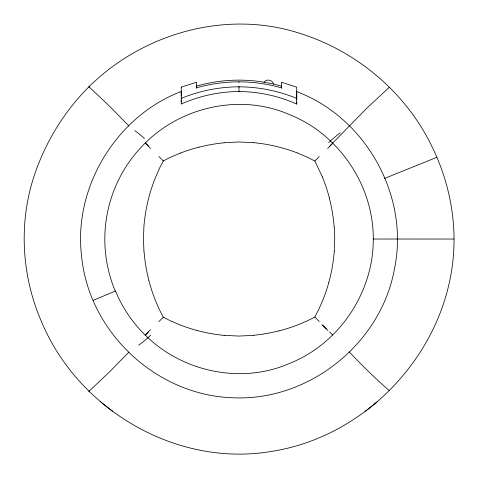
<?xml version="1.0" encoding="UTF-8"?>
<svg xmlns="http://www.w3.org/2000/svg" width="478" height="478" viewBox="0 0 478 478"><rect width="100%" height="100%" fill="white"/><g stroke="black" fill="none" stroke-linecap="round" stroke-linejoin="round"><path stroke-width="0.72" d="M181.252 101.874L181.252 100.045M181.252 98.707L181.252 98.08M181.252 96.012L181.252 94.148M181.252 93.563L181.252 92.117M181.252 91.507C117.062 115.813 73.761 186.05 81.433 254.708C88.107 331.565 155.977 395.437 233.013 397.768C308.896 401.383 381.151 343.539 394.481 268.767C409.532 196.978 366.763 118.926 298.511 92.332L296.719 91.394L296.719 92.152M296.719 101.91L296.719 103.911L296.719 87.151L281.44 82.24L281.44 88.299M296.719 99.735L296.719 98.743M296.719 98.115L296.719 96.317M296.719 94.184L296.719 93.598M115.264 291.09A134.396 134.396 0 0 1 145.402 142.898C182.297 106.224 241.414 93.473 289.429 114.589C339.075 134.252 373.599 185.679 373.27 239.024C373.593 292.369 339.093 343.813 289.435 363.465C241.414 384.545 182.285 371.878 145.348 335.227L148.419 332.102M454.034 239.03C454.488 342.714 371.872 436.683 269.807 451.674C175.157 466.97 77.328 408.798 41.126 320.804C21.701 275.71 18.648 223.919 33.747 177.105C44.836 143.245 63.694 111.894 88.998 86.757C143.036 33.096 226.65 9.5 299.837 33.346C357.281 51.319 406.653 93.24 432.53 147.738C446.303 176.077 453.885 207.494 454.034 239.03L396.997 239.018M334.242 251.135L334.725 239.03L334.242 226.919M180.78 152.924L170.73 157.148L163.315 160.913L159.497 168.25L155.284 177.977A168.136 167.939 -80.8 0 0 149.435 195.233A169.075 169.063 -87.1 0 0 143.89 226.895L143.454 239.024L143.926 251.153M278.895 330.925A165.179 164.958 -10.1 0 0 298.302 324.664L307.348 320.846L314.823 317.045L318.647 309.714L322.871 299.999A167.115 166.947 -81.2 0 0 328.745 282.767M389.247 87.552L389.403 87.235L367.379 107.634L329.635 146.178M89.171 390.998L88.854 391.392L109.605 371.818L128.917 352.089M148.76 280.12A167.157 166.9 79.6 0 0 155.296 300.094L159.276 309.421L163.285 317.189L162.484 318.007M322.429 176.974L314.823 161.02L319.226 156.587M162.215 318.276L158.863 321.658M264.035 82.234C266.449 78.613 272.544 79.724 273.524 83.973M377.68 401.496L365.252 411.385M93.353 300.292L115.413 291.03M384.318 178.521L436.689 157.393M181.252 87.133L196.53 82.216L196.53 88.269M196.53 86.118C224.116 78.129 253.86 78.147 281.44 86.142M224.122 142.719L238.797 141.978L253.579 142.695M253.579 335.353L238.797 336.07L224.122 335.341M238.217 86.882L239.759 86.882M373.27 239.024L397.523 239.018M297.226 152.954L307.342 157.214L314.823 161.02M163.285 317.189L170.706 320.953L180.756 325.165A165.322 165.161 8.8 0 0 196.35 330.304M112.683 411.421L100.499 401.741M324.12 326.355L324.711 326.946M158.899 156.443L163.315 160.913M319.22 321.485L314.823 317.045M329.635 331.893L332.706 335.006M148.461 146.011L145.39 142.886M349.203 351.88C361.535 364.881 376.515 379.717 389.343 390.622M128.917 125.977L109.605 106.241L88.854 86.673L89.171 87.062M296.719 94.602L296.719 96.048M196.542 87.797A158.122 158.122 0 0 1 238.988 81.822L238.988 82.628M238.988 86.877L238.988 91.615M181.252 87.121L181.252 103.875M145.306 335.263A135.017 135.017 0 0 1 115.473 291.006M278.877 330.866A167.748 167.611 -8.2 0 1 253.573 335.281M224.116 335.383A167.939 167.921 3.6 0 1 196.35 330.304M322.542 325.04A30.018 0.454 44.7 0 1 326.277 328.78M327.884 330.489A46.45 1.249 44.4 0 1 321.939 324.789M150.749 335.233A44.962 5.73 -46.3 0 1 138.692 345.2M145.665 334.636A30.06 0.896 -44.3 0 1 150.498 329.706M148.819 280.102A169.212 169.069 81.9 0 1 144.015 251.147M134.766 130.649A44.944 3.716 45.7 0 1 144.422 138.465M150.546 148.425A30.06 0.932 44.3 0 1 145.724 143.502M180.786 152.942A164.898 164.677 -10 0 1 198.991 147.134M199.003 147.2A167.629 167.491 -8.3 0 1 224.128 142.791M253.579 142.647A167.485 167.467 3.5 0 1 281.53 147.762A165.448 165.286 8.8 0 1 297.238 152.918M328.607 142.611A44.723 4.792 -46.1 0 1 340.246 132.842M332.467 143.561A30.036 0.831 -44.4 0 1 327.639 148.479M322.387 176.991A166.726 166.469 79.4 0 1 329.384 198.011M329.324 198.029A168.274 168.131 81.8 0 1 334.158 226.931M334.289 251.135A168.37 168.358 -87.1 0 1 328.727 282.761M181.305 104.001A144.983 144.983 0 0 1 238.982 91.501A145.097 145.097 0 0 1 296.665 104.037M181.311 98.337A154.292 154.292 0 0 1 238.217 86.811M238.988 81.822A158.242 158.242 0 0 1 281.428 87.827M239.759 86.811A154.418 154.418 0 0 1 296.665 98.372"/></g></svg>
